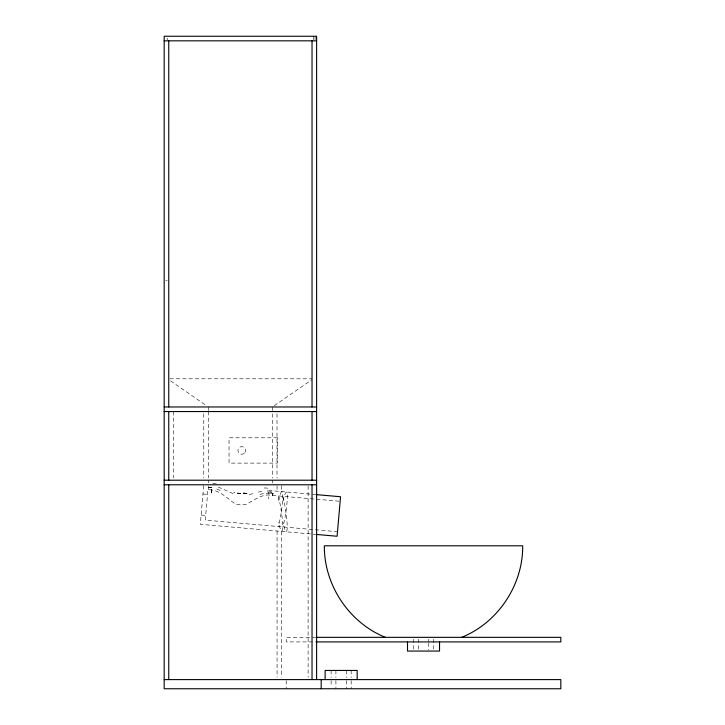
<?xml version="1.0" encoding="UTF-8"?>
<svg xmlns="http://www.w3.org/2000/svg" width="725" height="725" viewBox="0 0 725 725"><rect width="100%" height="100%" fill="white"/><g stroke="black" fill="none" stroke-linecap="round" stroke-linejoin="round"><path stroke-width="0.54" stroke-dasharray="3.62 2.72" d="M272.428 493.843L272.428 495.374L272.428 490.78M203.707 485.542L200.317 524.293L315.801 534.397M274.267 405.701L312.031 379.619M258.218 492.166L262.477 490.988M252.771 493.734L247.542 494.876M165.699 280.348L167.221 280.348M169.877 378.803L312.031 378.803M315.882 637.338L286.221 637.338L286.221 641.915L315.882 641.915M316.263 494.622L267.679 490.372L270.742 491.749L272.165 495.356M339.083 501.211L267.679 494.967C259.613 495.447 252.88 500.903 245.956 504.537L236.078 504.537C227.396 498.691 219.303 489.284 207.939 489.737L205.275 520.133L337.497 531.697M202.964 494.006L207.531 494.405M201.124 515.067L205.683 515.466M233.142 493.589L218.307 487.118M170.593 380.888L206.507 405.701M208.356 406.97L208.392 410.631M208.356 480.204L208.383 482.95M433.55 639.169L433.55 650.053M428.756 639.169L428.756 641.915M428.756 642.93L428.756 650.053M418.289 639.169L418.289 650.053M413.504 639.169L413.504 650.053M351.163 670.444L351.163 677.558M351.163 680.612L351.163 688.75M346.378 670.444L346.378 677.558M346.378 680.612L346.378 688.75M335.911 670.444L335.911 677.558M335.911 680.612L335.911 688.75M331.117 670.444L331.117 677.558M331.117 680.612L331.117 686.72M315.085 36.25L315.085 39.911M313.553 36.25L313.553 39.911M308.116 485.913L308.116 677.331M286.221 680.612L286.221 688.75M281.644 485.75L281.644 491.586M281.644 531.407L281.644 677.331M277.004 413.803L277.004 477.947M277.068 485.85L277.068 491.188M277.068 531.008L277.068 677.349M272.428 406.97L272.428 410.631M272.428 413.803L272.428 477.947M272.428 480.204L272.428 482.95M208.356 411.546L208.356 477.947M208.356 486.094L208.356 489.774M203.77 413.803L203.77 477.947M173.329 411.546L173.329 477.947M167.221 38.081L167.221 39.911M266.202 493.58A19.176 8.048 -43.6 0 1 273.715 493.852M267.57 490.617A19.176 6.797 -72.3 0 1 268.549 498.854M264.099 488.034A24.84 10.159 -41.6 0 1 269.12 488.985M259.894 494.559A24.623 7.042 -29.5 0 1 264.87 493.109M211.537 492.955A17.355 5.873 73.3 0 1 211.791 487.825M211.736 493.154A17.4 5.8 73.8 0 1 211.945 487.961M212.769 483.675A24.179 9.18 46.7 0 1 217.119 484.182M247.089 493.607A22.593 14.727 7.6 0 1 234.039 492.076M271.911 491.659A33.812 10.068 -7.7 0 1 268.023 494.776M244.651 492.665A33.812 1.387 -18 0 1 243.328 493.1M247.035 493.453A22.593 14.899 2.5 0 1 233.785 492.52M216.811 488.967A23.889 6.326 36.5 0 1 220.291 490.626M211.655 487.581A17.355 6.77 48.4 0 0 207.232 488.297A17.4 6.724 47.8 0 1 211.809 487.707M283.049 500.903A19.883 2.438 -81.5 0 1 287.299 497.105A19.883 2.438 -81.5 0 1 282.868 526.821M282.877 496.688A19.883 2.374 81.7 0 1 287.191 526.468A19.883 2.374 81.7 0 1 283.04 522.634M278.472 500.504A19.883 2.438 -81.5 0 1 282.723 496.707A19.883 2.438 -81.5 0 1 278.291 526.423M278.3 496.29A19.883 2.374 81.7 0 1 282.614 526.069A19.883 2.374 81.7 0 1 278.463 522.227M277.412 437.791L229.046 437.791L229.046 463.112L277.412 463.112L277.412 437.791M244.896 452.509A3.797 3.788 -90 0 0 241.896 446.654A3.797 3.788 -90 0 0 238.344 452.192A3.797 3.788 -90 0 0 244.896 452.509"/><path stroke-width="1.09" d="M461.662 637.338C497.993 622.712 523.097 584.939 522.689 545.798L324.356 545.798C323.957 584.939 349.051 622.712 385.383 637.338M164.176 40.827L316.608 40.827M164.176 406.97L316.608 406.97M164.176 411.546L316.608 411.546M164.176 480.204L316.608 480.204M164.176 484.78L316.608 484.78M316.925 637.338L560.824 637.338L560.824 641.915L316.925 641.915M164.176 679.597L560.824 679.597L560.824 688.75L164.176 688.75L164.176 36.25L316.608 36.25L316.608 679.597M317.015 494.686L340.56 496.743L337.098 536.255L316.916 534.497M439.54 641.915L439.54 651.068L407.504 651.068L407.504 641.915M357.162 679.597L357.162 670.444L325.126 670.444L325.126 679.597M321.184 679.597L321.184 688.75M312.031 40.827L312.031 406.97M312.031 411.546L312.031 480.204M312.031 484.78L312.031 679.597M168.753 40.827L168.753 406.97M168.753 411.546L168.753 480.204M168.753 484.78L168.753 679.597"/></g></svg>
